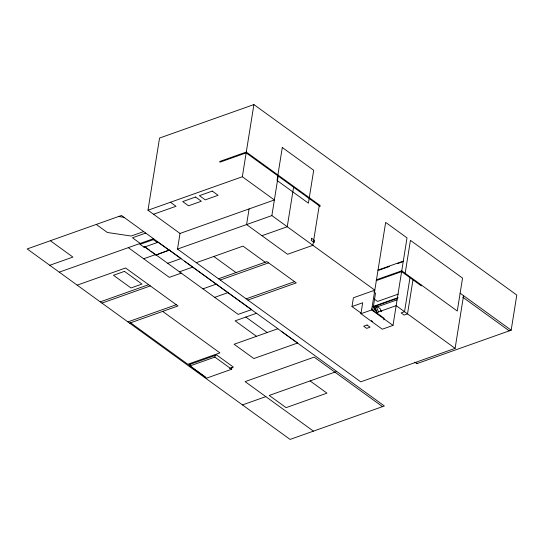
<?xml version="1.0" encoding="UTF-8"?>
<svg xmlns="http://www.w3.org/2000/svg" width="544" height="544" viewBox="0 0 544 544"><rect width="100%" height="100%" fill="white"/><g stroke="black" fill="none" stroke-linecap="round" stroke-linejoin="round"><path stroke-width="0.82" d="M157.468 241.584L157.318 242.515L144.044 247.228L140.066 244.351L140.216 243.42L132.444 237.782L145.724 233.07M147.982 210.229L242.338 176.746L274.373 199.954L180.016 233.437L147.982 210.229L159.542 138.06L253.898 104.577L516.8 295.059L511.176 330.181L416.813 363.664L414.773 362.182M144.044 247.228L144.153 246.527L155.904 255.034L169.313 250.063L181.057 258.57L167.681 263.316M140.066 244.351L153.347 239.639L153.496 238.707L59.235 272.156M155.904 255.034L169.313 250.063M463.549 295.678L455.11 348.357L360.754 381.84L177.507 249.077L180.016 233.437M231.914 367.601L231.656 369.254L206.604 378.141L189.836 365.99L190.101 364.344M242.338 176.746L253.898 104.577M189.836 365.99L214.887 357.102L215.152 355.456M249.084 208.93L246.575 224.57L287.579 254.279L312.875 245.303L319.206 205.788M177.507 249.077L271.871 215.594L278.195 176.079M293.576 187.224L287.246 226.739L261.956 235.708M361.345 313.324L352.002 306.551L353.41 297.772L374.809 290.176L271.871 215.594M360.944 313.732L371.64 309.937L385.662 222.401L407.021 237.878L392.999 325.407L382.303 329.208L360.944 313.732L362.698 302.756L352.002 306.551M372.728 310.57L375.516 293.141L373.721 291.842M376.591 311.154L374.544 309.679L374.809 308.026M383.806 319.797L384.057 318.233L371.375 309.04M405.164 273.278L410.441 240.353L462.55 278.106L457.273 311.032L401.744 270.803L376.278 279.84M409.979 277.685L404.532 311.712L401.125 312.922L404.117 315.085L407.517 313.881L412.971 279.854M421.464 285.09L421.335 285.913L401.615 271.626L376.149 280.663M416.813 363.664L416.949 362.841M153.53 214.248L176.004 206.278L170.449 202.252M143.67 231.588L131.124 236.042L107.372 232.478L96.268 224.434M49.756 265.282L72.903 257.067L50.354 240.727M157.434 241.815L169.279 250.288M143.677 258.788L155.598 254.558M77.173 285.151L125.569 267.981L178.004 305.966L129.608 323.136M184.464 261.14L251.539 309.631L238.163 314.378L150.899 251.158M196.302 262.698L242.998 246.126L265.207 262.222M179.432 271.83L192.807 267.084M100.239 301.866L148.634 284.689M181.227 273.129L169.306 277.358L128.302 247.649M101.946 303.103L150.341 285.926M218.511 278.786L266.907 261.616L296.276 282.894L247.88 300.064M220.225 280.024L268.62 262.854M202.926 288.85L216.301 284.104M127.894 321.898L176.29 304.728M214.669 297.357L228.045 292.611M246.174 298.826L294.569 281.656M377.815 270.15L403.22 261.134M379.032 270.178L389.354 266.512M397.29 263.697L402.852 261.725M281.214 331.235L297.609 343.012L253.837 358.55L234.117 344.264L277.889 328.726L256.537 313.256L235.13 320.851L256.489 336.321M398.256 294.107L377.563 301.444L374.163 298.982M372.715 306.639L398.12 297.622M373.143 306.945L397.752 298.214M397.059 299.839L376.244 307.231L374.959 306.299M374.544 309.679L376.006 309.155M376.346 312.684L396.168 305.653L455.11 348.357M229.568 368.438L233.376 367.084L216.614 354.94L188.646 364.861L205.408 377.012M242.474 404.92L265.826 396.63M336.736 371.47L269.226 395.427L286.096 407.646L326.958 393.149L310.087 380.929M118.64 216.498L124.025 217.355M460.129 293.196L511.176 330.181M462.754 297.201L509.232 330.868M377.223 306.626L380.242 308.815L381.174 311.168M380.358 310.474L381.725 311.46M373.184 306.85L375.231 308.332M371.64 309.937L392.999 325.407M371.355 320.579L372.688 321.545M213.812 256.482L236.021 272.571M256.435 313.29L121.462 215.492L27.2 248.941L290.102 439.423L384.363 405.974L277.794 328.76M153.347 239.639L157.318 242.515M382.514 406.633L314.174 357.116L245.106 381.623L313.446 431.14M245.834 317.05L267.192 332.527M144.86 246.779L149.559 250.186M162.683 311.406L219.919 352.872L187.816 364.262L130.58 322.796M214.887 357.102L231.656 369.254M376.326 306.53L378.488 312.004M374.558 306.272L377.332 313.303M220.028 161.371L219.898 162.194L246.16 152.871L320.056 206.407L320.192 205.584L246.296 152.048L220.028 161.371M282.295 147.506L277.025 180.438L308.421 203.184L313.691 170.258L282.295 147.506M311.617 238.272L311.263 240.462L314.255 242.631L314.609 240.434L311.617 238.272M195.561 197.03L182.723 201.586L188.53 205.795L201.368 201.239L195.561 197.03M212.289 191.094L199.451 195.65L205.258 199.859L218.103 195.303L212.289 191.094M124.454 271.368L113.465 275.271L130.975 287.96L141.97 284.056L124.454 271.368M367.078 324.999L363.671 326.21L366.663 328.379L370.07 327.168L367.078 324.999"/></g></svg>
